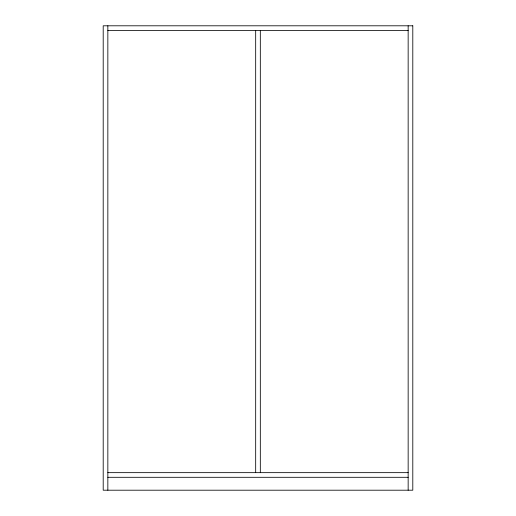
<?xml version="1.0" encoding="UTF-8"?>
<svg xmlns="http://www.w3.org/2000/svg" width="516" height="516" viewBox="0 0 516 516"><rect width="100%" height="100%" fill="white"/><g stroke="black" fill="none" stroke-linecap="round" stroke-linejoin="round"><path stroke-width="0.77" d="M107.844 30.444L408.156 30.444M107.844 472.656L408.156 472.656M107.844 477.3L408.156 477.3M408.156 25.8L408.156 490.2M260.322 30.444L260.322 472.656M255.678 30.444L255.678 472.656M107.844 25.8L107.844 490.2M412.8 25.8L103.2 25.8L103.2 490.2L412.8 490.2L412.8 25.8"/></g></svg>
